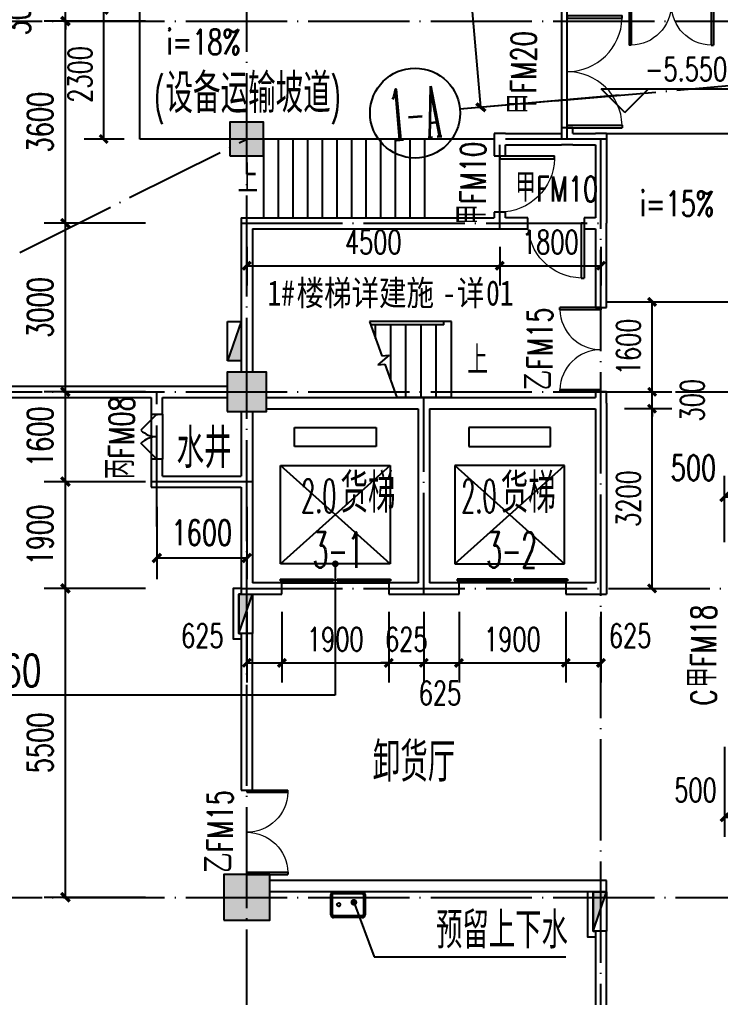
# Model space of a CAD drawing. Extents: x 246015 to 608740, y -108003 to 88400.
# Drawn here: x 312313 to 324779, y -4243 to 13166 of the extents above; entities that cross this region are included whole.
import ezdxf
from ezdxf.enums import TextEntityAlignment as Align

# ---------------------------------------------------------------- set-up
doc = ezdxf.new("R2010")
doc.units = 0
doc.header["$LTSCALE"] = 3000
doc.header["$MEASUREMENT"] = 0
doc.header["$PDMODE"] = 1
doc.linetypes.add('DOTE', pattern=[2.42, 2, -0.2, 0.02, -0.2])
doc.layers.get('0').update_dxf_attribs({"linetype": 'CONTINUOUS'})
doc.layers.get('DEFPOINTS').update_dxf_attribs({"linetype": 'CONTINUOUS'})
for name, color, linetype in [('AXIS', 3, 'CONTINUOUS'), ('AXIS_TEXT', 7, 'CONTINUOUS'), ('column', 9, 'CONTINUOUS'), ('DIM_ELEV', 3, 'CONTINUOUS'), ('DIM_LEAD', 3, 'CONTINUOUS'), ('DIM_SYMB', 3, 'CONTINUOUS'), ('dote', 1, 'DOTE'), ('LVTRY', 6, 'CONTINUOUS'), ('PUB_DIM', 3, 'CONTINUOUS'), ('PUB_HATCH', 8, 'CONTINUOUS'), ('PUB_TEXT', 7, 'CONTINUOUS'), ('stair', 2, 'CONTINUOUS'), ('WALL', 9, 'CONTINUOUS'), ('WALL-1', 31, 'CONTINUOUS'), ('WINDOW', 4, 'CONTINUOUS'), ('WINDOW_TEXT', 7, 'CONTINUOUS'), ('消火栓', 6, 'CONTINUOUS')]:
    doc.layers.add(name, color=color, linetype=linetype)
doc.styles.add('-黑体', font='simhei.ttf', dxfattribs={"width": 0.8})
doc.styles.add('_TCH_AXIS', font='COMPLEX', dxfattribs={"bigfont": 'GBCBIG'})
doc.styles.add('_TCH_DIM', font='SIMPLEX', dxfattribs={"bigfont": 'GBCBIG'})
doc.styles.add('_TCH_WINDOW', font='SIMPLEX', dxfattribs={"bigfont": 'GBCBIG'})
doc.styles.add('COMPLEX', font='COMPLEX')
doc.styles.add('DIM_FONT', font='simplex.shx', dxfattribs={"width": 0.7, "bigfont": 'hztxt.shx'})
doc.dimstyles.new('DIMN140', dxfattribs={"dimscale": 1.4, "dimtxt": 300, "dimasz": 100, "dimexe": 250, "dimexo": 300, "dimgap": 150, "dimtad": 1, "dimdec": 0, "dimzin": 0, "dimdsep": 46, "dimtxsty": 'DIM_FONT', "dimblk": 'ARCHTICK', "dimcen": 0.09, "dimclrt": 7, "dimazin": 2, "dimtfac": 1, "dimtdec": 0, "dimtix": 1, "dimtmove": 2, "dimatfit": 3, "dimfxl": 0, "dimtolj": 1, "dimtzin": 0, "dimarcsym": 0})
doc.dimstyles.new('DIMN150', dxfattribs={"dimscale": 1.5, "dimtxt": 300, "dimasz": 100, "dimexe": 250, "dimexo": 300, "dimgap": 150, "dimtad": 1, "dimdec": 0, "dimzin": 0, "dimdsep": 46, "dimtxsty": 'DIM_FONT', "dimblk": 'ARCHTICK', "dimcen": 0.09, "dimclrt": 7, "dimazin": 2, "dimtfac": 1, "dimtdec": 0, "dimtix": 1, "dimtmove": 2, "dimatfit": 3, "dimfxl": 0, "dimtolj": 1, "dimtzin": 0, "dimarcsym": 0})
doc.dimstyles.new('DIMN200', dxfattribs={"dimscale": 2, "dimtxt": 300, "dimasz": 100, "dimexe": 250, "dimexo": 300, "dimgap": 150, "dimtad": 1, "dimdec": 0, "dimzin": 0, "dimdsep": 46, "dimtxsty": 'DIM_FONT', "dimblk": 'ARCHTICK', "dimcen": 0.09, "dimclrt": 7, "dimazin": 2, "dimtfac": 1, "dimtdec": 0, "dimtix": 1, "dimtmove": 2, "dimatfit": 3, "dimfxl": 0, "dimtolj": 1, "dimtzin": 0, "dimarcsym": 0})

# ---------------------------------------------------------------- blocks, each defined once
blk = doc.blocks.new('_ARCHTICK')
at = {"color": 0, "linetype": 'ByBlock', "const_width": 0.4}
blk.add_lwpolyline([(-0.5, -0.5), (0.5, 0.5)], dxfattribs=at)
blk = doc.blocks.new('*D1152')
at = {"layer": 'AXIS', "color": 0, "lineweight": -2}
for p, q in [((-1474, 9200), (-3470, 9200)), ((-3095, 0), (-3095, 9200)), ((-1474, 0), (-3470, 0))]:
    blk.add_line(p, q, dxfattribs=at)
at = {"layer": 'DEFPOINTS', "color": 0}
for p in [(-3095, 9200), (-1024, 9200), (-1024, 0)]:
    blk.add_point(p, dxfattribs=at)
at = {"layer": 'AXIS', "color": 0, "lineweight": -2, "xscale": 150, "yscale": 150, "zscale": 150}
for p, rotation in [((-3095, 9200), 90), ((-3095, 0), 270)]:
    blk.add_blockref('_ARCHTICK', p, dxfattribs=dict(at, rotation=rotation))
at = {"layer": 'AXIS', "color": 7, "insert": (-3545, 4600), "char_height": 450, "attachment_point": 5, "rotation": 90, "style": 'DIM_FONT'}
blk.add_mtext('\\A1;9200', dxfattribs=at)
blk = doc.blocks.new('_AXISO')
blk.add_circle((0, 0), 0.5)
at = {"layer": 'AXIS_TEXT', "style": 'COMPLEX', "width": 1.041667}
blk.add_attdef('A', text='', height=0.56, dxfattribs=at).set_placement((-0.25, -0.28), (0.25, -0.28), align=Align.FIT)
blk = doc.blocks.new('*D68')
at = {"layer": 'DEFPOINTS', "color": 0}
for p in [(316354, 9539), (320854, 9539), (320854, 8784)]:
    blk.add_point(p, dxfattribs=at)
at = {"layer": 'PUB_DIM', "color": 0, "lineweight": -2}
for p, q in [((316354, 9119), (316354, 8434)), ((320854, 9119), (320854, 8434)), ((316354, 8784), (320854, 8784))]:
    blk.add_line(p, q, dxfattribs=at)
at = {"layer": 'PUB_DIM', "color": 0, "lineweight": -2, "xscale": 140, "yscale": 140, "zscale": 140, "rotation": 180}
blk.add_blockref('_ARCHTICK', (316354, 8784), dxfattribs=at)
at = {"layer": 'PUB_DIM', "color": 0, "lineweight": -2, "xscale": 140, "yscale": 140, "zscale": 140}
blk.add_blockref('_ARCHTICK', (320854, 8784), dxfattribs=at)
at = {"layer": 'PUB_DIM', "color": 7, "insert": (318604, 9204), "char_height": 420, "attachment_point": 5, "style": 'DIM_FONT'}
blk.add_mtext('\\A1;4500', dxfattribs=at)
blk = doc.blocks.new('*D69')
at = {"layer": 'DEFPOINTS', "color": 0}
for p in [(320854, 9539), (322654, 9539), (322654, 8784)]:
    blk.add_point(p, dxfattribs=at)
at = {"layer": 'PUB_DIM', "color": 0, "lineweight": -2}
for p, q in [((320854, 9119), (320854, 8434)), ((322654, 9119), (322654, 8434)), ((320854, 8784), (322654, 8784))]:
    blk.add_line(p, q, dxfattribs=at)
at = {"layer": 'PUB_DIM', "color": 0, "lineweight": -2, "xscale": 140, "yscale": 140, "zscale": 140, "rotation": 180}
blk.add_blockref('_ARCHTICK', (320854, 8784), dxfattribs=at)
at = {"layer": 'PUB_DIM', "color": 0, "lineweight": -2, "xscale": 140, "yscale": 140, "zscale": 140}
blk.add_blockref('_ARCHTICK', (322654, 8784), dxfattribs=at)
at = {"layer": 'PUB_DIM', "color": 7, "insert": (321754, 9204), "char_height": 420, "attachment_point": 5, "style": 'DIM_FONT'}
blk.add_mtext('\\A1;1800', dxfattribs=at)
blk = doc.blocks.new('*D70')
at = {"layer": 'DEFPOINTS', "color": 0}
for p in [(313809, 13339), (314596, 13339), (314596, 11039)]:
    blk.add_point(p, dxfattribs=at)
at = {"layer": 'PUB_DIM', "color": 0, "lineweight": -2}
for p, q in [((314176, 13339), (313459, 13339)), ((313809, 11039), (313809, 13339)), ((314176, 11039), (313459, 11039))]:
    blk.add_line(p, q, dxfattribs=at)
at = {"layer": 'PUB_DIM', "color": 0, "lineweight": -2, "xscale": 140, "yscale": 140, "zscale": 140}
for p, rotation in [((313809, 13339), 90), ((313809, 11039), 270)]:
    blk.add_blockref('_ARCHTICK', p, dxfattribs=dict(at, rotation=rotation))
at = {"layer": 'PUB_DIM', "color": 7, "insert": (313389, 12189), "char_height": 420, "attachment_point": 5, "rotation": 90, "style": 'DIM_FONT'}
blk.add_mtext('\\A1;2300', dxfattribs=at)
blk = doc.blocks.new('*D321')
at = {"layer": 'DEFPOINTS', "color": 0}
for p in [(324854, 639), (325354, 639), (325354, -1034)]:
    blk.add_point(p, dxfattribs=at)
at = {"layer": 'PUB_DIM', "color": 0, "lineweight": -2}
for p, q in [((324854, 219), (324854, -1384)), ((325354, 219), (325354, -1384)), ((324854, -1034), (325354, -1034))]:
    blk.add_line(p, q, dxfattribs=at)
at = {"layer": 'PUB_DIM', "color": 0, "lineweight": -2, "xscale": 140, "yscale": 140, "zscale": 140, "rotation": 180}
blk.add_blockref('_ARCHTICK', (324854, -1034), dxfattribs=at)
at = {"layer": 'PUB_DIM', "color": 0, "lineweight": -2, "xscale": 140, "yscale": 140, "zscale": 140}
blk.add_blockref('_ARCHTICK', (325354, -1034), dxfattribs=at)
at = {"layer": 'PUB_DIM', "color": 7, "insert": (324336, -551), "char_height": 420, "attachment_point": 5, "style": 'DIM_FONT'}
blk.add_mtext('\\A1;500', dxfattribs=at)
blk = doc.blocks.new('*D324')
at = {"layer": 'DEFPOINTS', "color": 0}
for p in [(322654, 6239), (323563, 6239), (322654, 3039)]:
    blk.add_point(p, dxfattribs=at)
at = {"layer": 'PUB_DIM', "color": 0, "lineweight": -2}
for p, q in [((323074, 6239), (323913, 6239)), ((323563, 3039), (323563, 6239)), ((323074, 3039), (323913, 3039))]:
    blk.add_line(p, q, dxfattribs=at)
at = {"layer": 'PUB_DIM', "color": 0, "lineweight": -2, "xscale": 140, "yscale": 140, "zscale": 140}
for p, rotation in [((323563, 6239), 90), ((323563, 3039), 270)]:
    blk.add_blockref('_ARCHTICK', p, dxfattribs=dict(at, rotation=rotation))
at = {"layer": 'PUB_DIM', "color": 7, "insert": (323143, 4639), "char_height": 420, "attachment_point": 5, "rotation": 90, "style": 'DIM_FONT'}
blk.add_mtext('\\A1;3200', dxfattribs=at)
blk = doc.blocks.new('*D325')
at = {"layer": 'DEFPOINTS', "color": 0}
for p in [(322654, 6539), (323563, 6539), (322654, 6239)]:
    blk.add_point(p, dxfattribs=at)
at = {"layer": 'PUB_DIM', "color": 0, "lineweight": -2}
for p, q in [((323563, 6539), (323563, 6679)), ((323074, 6539), (323913, 6539)), ((323563, 6239), (323563, 6539)), ((323074, 6239), (323913, 6239)), ((323563, 6239), (323563, 6099))]:
    blk.add_line(p, q, dxfattribs=at)
at = {"layer": 'PUB_DIM', "color": 0, "lineweight": -2, "xscale": 140, "yscale": 140, "zscale": 140}
for p, rotation in [((323563, 6539), 270), ((323563, 6239), 90)]:
    blk.add_blockref('_ARCHTICK', p, dxfattribs=dict(at, rotation=rotation))
at = {"layer": 'PUB_DIM', "color": 7, "insert": (324277, 6389), "char_height": 420, "attachment_point": 5, "rotation": 90, "style": 'DIM_FONT'}
blk.add_mtext('\\A1;300', dxfattribs=at)
blk = doc.blocks.new('*D326')
at = {"layer": 'DEFPOINTS', "color": 0}
for p in [(322654, 8139), (323563, 8139), (322654, 6539)]:
    blk.add_point(p, dxfattribs=at)
at = {"layer": 'PUB_DIM', "color": 0, "lineweight": -2}
for p, q in [((323074, 8139), (323913, 8139)), ((323563, 6539), (323563, 8139)), ((323074, 6539), (323913, 6539))]:
    blk.add_line(p, q, dxfattribs=at)
at = {"layer": 'PUB_DIM', "color": 0, "lineweight": -2, "xscale": 140, "yscale": 140, "zscale": 140}
for p, rotation in [((323563, 8139), 90), ((323563, 6539), 270)]:
    blk.add_blockref('_ARCHTICK', p, dxfattribs=dict(at, rotation=rotation))
at = {"layer": 'PUB_DIM', "color": 7, "insert": (323143, 7339), "char_height": 420, "attachment_point": 5, "rotation": 90, "style": 'DIM_FONT'}
blk.add_mtext('\\A1;1600', dxfattribs=at)
blk = doc.blocks.new('*D327')
at = {"layer": 'DEFPOINTS', "color": 0}
for p in [(322029, 3039), (322654, 3039), (322654, 1713)]:
    blk.add_point(p, dxfattribs=at)
at = {"layer": 'PUB_DIM', "color": 0, "lineweight": -2}
for p, q in [((322029, 2619), (322029, 1363)), ((322654, 2619), (322654, 1363)), ((322029, 1713), (322654, 1713))]:
    blk.add_line(p, q, dxfattribs=at)
at = {"layer": 'PUB_DIM', "color": 0, "lineweight": -2, "xscale": 140, "yscale": 140, "zscale": 140, "rotation": 180}
blk.add_blockref('_ARCHTICK', (322029, 1713), dxfattribs=at)
at = {"layer": 'PUB_DIM', "color": 0, "lineweight": -2, "xscale": 140, "yscale": 140, "zscale": 140}
blk.add_blockref('_ARCHTICK', (322654, 1713), dxfattribs=at)
at = {"layer": 'PUB_DIM', "color": 7, "insert": (323172, 2196), "char_height": 420, "attachment_point": 5, "style": 'DIM_FONT'}
blk.add_mtext('\\A1;625', dxfattribs=at)
blk = doc.blocks.new('*D328')
at = {"layer": 'DEFPOINTS', "color": 0}
for p in [(320129, 3039), (322029, 3039), (322029, 1713)]:
    blk.add_point(p, dxfattribs=at)
at = {"layer": 'PUB_DIM', "color": 0, "lineweight": -2}
for p, q in [((320129, 2619), (320129, 1363)), ((322029, 2619), (322029, 1363)), ((320129, 1713), (322029, 1713))]:
    blk.add_line(p, q, dxfattribs=at)
at = {"layer": 'PUB_DIM', "color": 0, "lineweight": -2, "xscale": 140, "yscale": 140, "zscale": 140, "rotation": 180}
blk.add_blockref('_ARCHTICK', (320129, 1713), dxfattribs=at)
at = {"layer": 'PUB_DIM', "color": 0, "lineweight": -2, "xscale": 140, "yscale": 140, "zscale": 140}
blk.add_blockref('_ARCHTICK', (322029, 1713), dxfattribs=at)
at = {"layer": 'PUB_DIM', "color": 7, "insert": (321079, 2133), "char_height": 420, "attachment_point": 5, "style": 'DIM_FONT'}
blk.add_mtext('\\A1;1900', dxfattribs=at)
blk = doc.blocks.new('*D329')
at = {"layer": 'DEFPOINTS', "color": 0}
for p in [(319504, 3039), (320129, 3039), (320129, 1713)]:
    blk.add_point(p, dxfattribs=at)
at = {"layer": 'PUB_DIM', "color": 0, "lineweight": -2}
for p, q in [((319504, 2619), (319504, 1363)), ((320129, 2619), (320129, 1363)), ((319504, 1713), (320129, 1713))]:
    blk.add_line(p, q, dxfattribs=at)
at = {"layer": 'PUB_DIM', "color": 0, "lineweight": -2, "xscale": 140, "yscale": 140, "zscale": 140, "rotation": 180}
blk.add_blockref('_ARCHTICK', (319504, 1713), dxfattribs=at)
at = {"layer": 'PUB_DIM', "color": 0, "lineweight": -2, "xscale": 140, "yscale": 140, "zscale": 140}
blk.add_blockref('_ARCHTICK', (320129, 1713), dxfattribs=at)
at = {"layer": 'PUB_DIM', "color": 7, "insert": (319791, 1176), "char_height": 420, "attachment_point": 5, "style": 'DIM_FONT'}
blk.add_mtext('\\A1;625', dxfattribs=at)
blk = doc.blocks.new('*D330')
at = {"layer": 'DEFPOINTS', "color": 0}
for p in [(318879, 3039), (319504, 3039), (319504, 1713)]:
    blk.add_point(p, dxfattribs=at)
at = {"layer": 'PUB_DIM', "color": 0, "lineweight": -2}
for p, q in [((318879, 2619), (318879, 1363)), ((319504, 2619), (319504, 1363)), ((318879, 1713), (318739, 1713)), ((318879, 1713), (319504, 1713)), ((319504, 1713), (319644, 1713))]:
    blk.add_line(p, q, dxfattribs=at)
at = {"layer": 'PUB_DIM', "color": 0, "lineweight": -2, "xscale": 140, "yscale": 140, "zscale": 140}
blk.add_blockref('_ARCHTICK', (318879, 1713), dxfattribs=at)
at = {"layer": 'PUB_DIM', "color": 0, "lineweight": -2, "xscale": 140, "yscale": 140, "zscale": 140, "rotation": 180}
blk.add_blockref('_ARCHTICK', (319504, 1713), dxfattribs=at)
at = {"layer": 'PUB_DIM', "color": 7, "insert": (319191, 2133), "char_height": 420, "attachment_point": 5, "style": 'DIM_FONT'}
blk.add_mtext('\\A1;625', dxfattribs=at)
blk = doc.blocks.new('*D331')
at = {"layer": 'DEFPOINTS', "color": 0}
for p in [(316979, 3039), (318879, 3039), (318879, 1713)]:
    blk.add_point(p, dxfattribs=at)
at = {"layer": 'PUB_DIM', "color": 0, "lineweight": -2}
for p, q in [((316979, 2619), (316979, 1363)), ((318879, 2619), (318879, 1363)), ((316979, 1713), (318879, 1713))]:
    blk.add_line(p, q, dxfattribs=at)
at = {"layer": 'PUB_DIM', "color": 0, "lineweight": -2, "xscale": 140, "yscale": 140, "zscale": 140, "rotation": 180}
blk.add_blockref('_ARCHTICK', (316979, 1713), dxfattribs=at)
at = {"layer": 'PUB_DIM', "color": 0, "lineweight": -2, "xscale": 140, "yscale": 140, "zscale": 140}
blk.add_blockref('_ARCHTICK', (318879, 1713), dxfattribs=at)
at = {"layer": 'PUB_DIM', "color": 7, "insert": (317929, 2133), "char_height": 420, "attachment_point": 5, "style": 'DIM_FONT'}
blk.add_mtext('\\A1;1900', dxfattribs=at)
blk = doc.blocks.new('*D332')
at = {"layer": 'DEFPOINTS', "color": 0}
for p in [(316354, 3039), (316979, 3039), (316979, 1713)]:
    blk.add_point(p, dxfattribs=at)
at = {"layer": 'PUB_DIM', "color": 0, "lineweight": -2}
for p, q in [((316354, 2619), (316354, 1363)), ((316979, 2619), (316979, 1363)), ((316354, 1713), (316979, 1713))]:
    blk.add_line(p, q, dxfattribs=at)
at = {"layer": 'PUB_DIM', "color": 0, "lineweight": -2, "xscale": 140, "yscale": 140, "zscale": 140, "rotation": 180}
blk.add_blockref('_ARCHTICK', (316354, 1713), dxfattribs=at)
at = {"layer": 'PUB_DIM', "color": 0, "lineweight": -2, "xscale": 140, "yscale": 140, "zscale": 140}
blk.add_blockref('_ARCHTICK', (316979, 1713), dxfattribs=at)
at = {"layer": 'PUB_DIM', "color": 7, "insert": (315564, 2196), "char_height": 420, "attachment_point": 5, "style": 'DIM_FONT'}
blk.add_mtext('\\A1;625', dxfattribs=at)
blk = doc.blocks.new('*D461')
at = {"layer": 'DEFPOINTS', "color": 0}
for p in [(298395, 2059), (323892, -48935), (320714, -50524)]:
    blk.add_point(p, dxfattribs=at)
at = {"layer": 'PUB_DIM', "color": 0, "lineweight": -2}
for p, q in [((297859, 1791), (294770, 247)), ((295217, 470), (320714, -50524)), ((323356, -49203), (320267, -50747))]:
    blk.add_line(p, q, dxfattribs=at)
at = {"layer": 'PUB_DIM', "color": 0, "lineweight": -2, "xscale": 200, "yscale": 200, "zscale": 200}
for p, rotation in [((295217, 470), 116.5650511717847), ((320714, -50524), 296.5650511717847)]:
    blk.add_blockref('_ARCHTICK', p, dxfattribs=dict(at, rotation=rotation))
at = {"layer": 'PUB_DIM', "color": 7, "insert": (308502, -24758), "char_height": 600, "attachment_point": 5, "rotation": 296.5651, "style": 'DIM_FONT'}
blk.add_mtext('\\A1;57013', dxfattribs=at)
blk = doc.blocks.new('*D844')
at = {"layer": 'DEFPOINTS', "color": 0}
for p in [(325354, 4668), (324854, 3414), (325354, 3414)]:
    blk.add_point(p, dxfattribs=at)
at = {"layer": 'PUB_DIM', "color": 0, "lineweight": -2}
for p, q in [((324854, 3864), (324854, 5043)), ((325354, 3864), (325354, 5043)), ((324854, 4668), (325354, 4668))]:
    blk.add_line(p, q, dxfattribs=at)
at = {"layer": 'PUB_DIM', "color": 0, "lineweight": -2, "xscale": 150, "yscale": 150, "zscale": 150, "rotation": 180}
blk.add_blockref('_ARCHTICK', (324854, 4668), dxfattribs=at)
at = {"layer": 'PUB_DIM', "color": 0, "lineweight": -2, "xscale": 150, "yscale": 150, "zscale": 150}
blk.add_blockref('_ARCHTICK', (325354, 4668), dxfattribs=at)
at = {"layer": 'PUB_DIM', "color": 7, "insert": (324299, 5185), "char_height": 450, "attachment_point": 5, "style": 'DIM_FONT'}
blk.add_mtext('\\A1;500', dxfattribs=at)
blk = doc.blocks.new('*D978')
at = {"layer": 'DEFPOINTS', "color": 0}
for p in [(314754, 4939), (316354, 4939), (316354, 3581)]:
    blk.add_point(p, dxfattribs=at)
at = {"layer": 'PUB_DIM', "color": 0, "lineweight": -2}
for p, q in [((314754, 4489), (314754, 3206)), ((316354, 4489), (316354, 3206)), ((314754, 3581), (316354, 3581))]:
    blk.add_line(p, q, dxfattribs=at)
at = {"layer": 'PUB_DIM', "color": 0, "lineweight": -2, "xscale": 150, "yscale": 150, "zscale": 150, "rotation": 180}
blk.add_blockref('_ARCHTICK', (314754, 3581), dxfattribs=at)
at = {"layer": 'PUB_DIM', "color": 0, "lineweight": -2, "xscale": 150, "yscale": 150, "zscale": 150}
blk.add_blockref('_ARCHTICK', (316354, 3581), dxfattribs=at)
at = {"layer": 'PUB_DIM', "color": 7, "insert": (315554, 4031), "char_height": 450, "attachment_point": 5, "style": 'DIM_FONT'}
blk.add_mtext('\\A1;1600', dxfattribs=at)
blk = doc.blocks.new('*D979')
at = {"layer": 'DEFPOINTS', "color": 0}
for p in [(313128, 3039), (315004, 3039), (315004, -2461)]:
    blk.add_point(p, dxfattribs=at)
at = {"layer": 'PUB_DIM', "color": 0, "lineweight": -2}
for p, q in [((314554, 3039), (312753, 3039)), ((313128, -2461), (313128, 3039)), ((314554, -2461), (312753, -2461))]:
    blk.add_line(p, q, dxfattribs=at)
at = {"layer": 'PUB_DIM', "color": 0, "lineweight": -2, "xscale": 150, "yscale": 150, "zscale": 150}
for p, rotation in [((313128, 3039), 90), ((313128, -2461), 270)]:
    blk.add_blockref('_ARCHTICK', p, dxfattribs=dict(at, rotation=rotation))
at = {"layer": 'PUB_DIM', "color": 7, "insert": (312678, 289), "char_height": 450, "attachment_point": 5, "rotation": 90, "style": 'DIM_FONT'}
blk.add_mtext('\\A1;5500', dxfattribs=at)
blk = doc.blocks.new('*D980')
at = {"layer": 'DEFPOINTS', "color": 0}
for p in [(313128, 4939), (315004, 4939), (315004, 3039)]:
    blk.add_point(p, dxfattribs=at)
at = {"layer": 'PUB_DIM', "color": 0, "lineweight": -2}
for p, q in [((314554, 4939), (312753, 4939)), ((313128, 3039), (313128, 4939)), ((314554, 3039), (312753, 3039))]:
    blk.add_line(p, q, dxfattribs=at)
at = {"layer": 'PUB_DIM', "color": 0, "lineweight": -2, "xscale": 150, "yscale": 150, "zscale": 150}
for p, rotation in [((313128, 4939), 90), ((313128, 3039), 270)]:
    blk.add_blockref('_ARCHTICK', p, dxfattribs=dict(at, rotation=rotation))
at = {"layer": 'PUB_DIM', "color": 7, "insert": (312678, 3989), "char_height": 450, "attachment_point": 5, "rotation": 90, "style": 'DIM_FONT'}
blk.add_mtext('\\A1;1900', dxfattribs=at)
blk = doc.blocks.new('*D981')
at = {"layer": 'DEFPOINTS', "color": 0}
for p in [(313128, 6539), (315004, 6539), (315004, 4939)]:
    blk.add_point(p, dxfattribs=at)
at = {"layer": 'PUB_DIM', "color": 0, "lineweight": -2}
for p, q in [((314554, 6539), (312753, 6539)), ((313128, 4939), (313128, 6539)), ((314554, 4939), (312753, 4939))]:
    blk.add_line(p, q, dxfattribs=at)
at = {"layer": 'PUB_DIM', "color": 0, "lineweight": -2, "xscale": 150, "yscale": 150, "zscale": 150}
for p, rotation in [((313128, 6539), 90), ((313128, 4939), 270)]:
    blk.add_blockref('_ARCHTICK', p, dxfattribs=dict(at, rotation=rotation))
at = {"layer": 'PUB_DIM', "color": 7, "insert": (312678, 5739), "char_height": 450, "attachment_point": 5, "rotation": 90, "style": 'DIM_FONT'}
blk.add_mtext('\\A1;1600', dxfattribs=at)
blk = doc.blocks.new('*D982')
at = {"layer": 'DEFPOINTS', "color": 0}
for p in [(313128, 9539), (315004, 9539), (315004, 6539)]:
    blk.add_point(p, dxfattribs=at)
at = {"layer": 'PUB_DIM', "color": 0, "lineweight": -2}
for p, q in [((314554, 9539), (312753, 9539)), ((313128, 6539), (313128, 9539)), ((314554, 6539), (312753, 6539))]:
    blk.add_line(p, q, dxfattribs=at)
at = {"layer": 'PUB_DIM', "color": 0, "lineweight": -2, "xscale": 150, "yscale": 150, "zscale": 150}
for p, rotation in [((313128, 9539), 90), ((313128, 6539), 270)]:
    blk.add_blockref('_ARCHTICK', p, dxfattribs=dict(at, rotation=rotation))
at = {"layer": 'PUB_DIM', "color": 7, "insert": (312678, 8039), "char_height": 450, "attachment_point": 5, "rotation": 90, "style": 'DIM_FONT'}
blk.add_mtext('\\A1;3000', dxfattribs=at)
blk = doc.blocks.new('*D983')
at = {"layer": 'DEFPOINTS', "color": 0}
for p in [(313128, 13139), (315004, 13139), (315004, 9539)]:
    blk.add_point(p, dxfattribs=at)
at = {"layer": 'PUB_DIM', "color": 0, "lineweight": -2}
for p, q in [((314554, 13139), (312753, 13139)), ((313128, 9539), (313128, 13139)), ((314554, 9539), (312753, 9539))]:
    blk.add_line(p, q, dxfattribs=at)
at = {"layer": 'PUB_DIM', "color": 0, "lineweight": -2, "xscale": 150, "yscale": 150, "zscale": 150}
for p, rotation in [((313128, 13139), 90), ((313128, 9539), 270)]:
    blk.add_blockref('_ARCHTICK', p, dxfattribs=dict(at, rotation=rotation))
at = {"layer": 'PUB_DIM', "color": 7, "insert": (312678, 11339), "char_height": 450, "attachment_point": 5, "rotation": 90, "style": 'DIM_FONT'}
blk.add_mtext('\\A1;3600', dxfattribs=at)
blk = doc.blocks.new('*D984')
at = {"layer": 'DEFPOINTS', "color": 0}
for p in [(313128, 13439), (315004, 13439), (315004, 13139)]:
    blk.add_point(p, dxfattribs=at)
at = {"layer": 'PUB_DIM', "color": 0, "lineweight": -2}
for p, q in [((313128, 13439), (313128, 13589)), ((314554, 13439), (312753, 13439)), ((313128, 13139), (313128, 13439)), ((314554, 13139), (312753, 13139)), ((313128, 13139), (313128, 12989))]:
    blk.add_line(p, q, dxfattribs=at)
at = {"layer": 'PUB_DIM', "color": 0, "lineweight": -2, "xscale": 150, "yscale": 150, "zscale": 150}
for p, rotation in [((313128, 13439), 270), ((313128, 13139), 90)]:
    blk.add_blockref('_ARCHTICK', p, dxfattribs=dict(at, rotation=rotation))
at = {"layer": 'PUB_DIM', "color": 7, "insert": (312277, 13289), "char_height": 450, "attachment_point": 5, "rotation": 90, "style": 'DIM_FONT'}
blk.add_mtext('\\A1;300', dxfattribs=at)
blk = doc.blocks.new('_FZH')
blk.add_lwpolyline([(-0.5, -0.5), (0.5, -0.5), (0.5, 0.5), (-0.5, 0.5)], close=True)
at = {"layer": 'PUB_HATCH'}
blk.add_solid([(-0.5, -0.5), (0.5, -0.5), (-0.5, 0.5), (0.5, 0.5)], dxfattribs=at)
blk = doc.blocks.new('$DorLib2D$00000002')
for p, q in [((-0.5, 0), (-0.5, 0.4875)), ((-0.475, 0.4875), (-0.5, 0.4875)), ((-0.475, 0), (-0.475, 0.4875)), ((0.475, 0), (0.475, 0.4875)), ((0.475, 0.4875), (0.5, 0.4875)), ((0.5, 0), (0.5, 0.4875)), ((-0.5, 0), (-0.475, 0)), ((0.5, 0), (0.475, 0))]:
    blk.add_line(p, q)
at = {"lineweight": 13}
for centre, start, end in [((-0.4875, 0), 0, 88.53072), ((0.4875, 0), 91.46928, 180)]:
    blk.add_arc(centre, 0.4875, start, end, dxfattribs=at)
blk = doc.blocks.new('$TCHSYS$LDOR22D')
for p, q in [((-0.5167, 0.8333), (-0.0167, 0.8333)), ((-0.5167, 0.8333), (-0.5167, 0.6667)), ((-0.0167, 0.8333), (-0.0167, 0.6667)), ((0.0167, 0.8333), (0.0167, 0.6667)), ((0.0167, 0.8333), (0.5167, 0.8333)), ((0.5167, 0.8333), (0.5167, 0.6667)), ((-0.5167, 0.6667), (-0.0167, 0.6667)), ((0.0167, 0.6667), (0.5167, 0.6667)), ((-0.5, 0.5), (0.5, 0.5))]:
    blk.add_line(p, q)
blk = doc.blocks.new('$lvtry$00000011')
for p, q in [((-305, -410, 0), (-305, -50, 0)), ((-275, -410, 0), (-275, -50, 0)), ((-255, 0, 0), (255, 0, 0)), ((-255, -30, 0), (255, -30, 0)), ((275, -50, 0), (275, -410, 0)), ((305, -50, 0), (305, -410, 0)), ((255, -430, 0), (-255, -430, 0)), ((255, -460, 0), (-255, -460, 0))]:
    blk.add_line(p, q)
blk.add_circle((165, -230, 0), 32.5)
for centre, radius, start, end in [((-255, -50, 0), 50, 90, 180), ((-255, -50, 0), 20, 90, 180), ((255, -50, 0), 50, 0, 90), ((255, -50, 0), 20, 0, 90), ((-255, -410, 0), 50, 180, 270), ((-255, -410, 0), 20, 180, 270), ((255, -410, 0), 20, 270, 0), ((255, -410, 0), 50, 270, 0)]:
    blk.add_arc(centre, radius, start, end)
blk = doc.blocks.new('$DorLib2D$00000001')
for p, q in [((0.45, 0.975), (0.5, 0.975)), ((0.45, 0), (0.45, 0.975)), ((0.5, 0), (0.5, 0.975)), ((0.5, 0), (0.45, 0))]:
    blk.add_line(p, q)
at = {"lineweight": 13}
blk.add_arc((0.475, 0), 0.975, 91.4693, 180, dxfattribs=at)
blk = doc.blocks.new('$DorLib2D$00000116')
at = {"color": 0}
for p, q in [((-0.5, 0), (-0.146, 0.354)), ((0.5, 0), (0.146, 0.354))]:
    blk.add_line(p, q, dxfattribs=at)
for centre, start, end in [((-0.5, 0), 0, 45), ((0.5, 0), 135, 180)]:
    blk.add_arc(centre, 0.5, start, end, dxfattribs=at)
blk = doc.blocks.new('$TwtSys$00000434')
for p, q in [((-0.5, 0.5), (-0.5, -0.5)), ((-0.5, -0.5), (0.5, 0.5)), ((0.5, 0.5), (-0.5, 0.5)), ((0.5, -0.5), (0.5, 0.5)), ((-0.5, -0.5), (0.5, -0.5))]:
    blk.add_line(p, q)
blk.add_solid([(0.5, -0.5), (0.5, 0.5), (-0.5, -0.5)])
blk = doc.blocks.new('1-1')
at = {"layer": 'AXIS'}
blk.add_line((-623.9, 0), (-3470.1, 0), dxfattribs=at)
at = {"layer": 'dote', "ltscale": 0.3}
blk.add_line((-1773, 0, 0), (74978.6, 0, 0), dxfattribs=at)
at = {"layer": 'AXIS'}
ref = blk.add_blockref('_AXISO', (-4270.1, 0), dxfattribs=dict(at, xscale=1600, yscale=1600, zscale=1600))
ref.add_attrib('A', '1-A', dxfattribs={"layer": 'AXIS_TEXT', "height": 905.1, "style": '_TCH_AXIS', "width": 0.355932}).set_placement((-4722.6, -452.5), (-3817.5, -452.5), align=Align.FIT)
dim = blk.add_aligned_dim(p1=(-1023.9, 0), p2=(-1023.9, 9200), distance=2071.2, dimstyle='DIMN150', dxfattribs=at)
dim.commit()
dim.dimension.update_dxf_attribs({"geometry": '*D1152', "text_midpoint": (-3545.1, 4600)})

msp = doc.modelspace()

# ---------------------------------------------------------------- linework, layer by layer
at = {"layer": 'DIM_ELEV'}
for p, q in [((323079.8, 11514.1), (322659.8, 11934.1)), ((322659.8, 11934.1), (324977.5, 11934.1)), ((323079.8, 11514.1), (323499.8, 11934.1))]:
    msp.add_line(p, q, dxfattribs=at)
at = {"layer": 'DIM_LEAD'}
for p, q in [((317928.9, 3476.1), (317928.9, 1141)), ((317928.9, 1141), (307716.3, 1141)), ((318258.9, -2549.1), (318617.9, -3521.9)), ((318617.9, -3521.9), (322026.7, -3521.9))]:
    msp.add_line(p, q, dxfattribs=at)
at = {"layer": 'DIM_LEAD', "const_width": 60}
for points in [[(317928.9, 3506.1, 1), (317928.9, 3446.1, 1)], [(318248.5, -2520.9, 1), (318269.3, -2577.2, 1)]]:
    msp.add_lwpolyline(points, format="xyb", close=True, dxfattribs=at)
at = {"layer": 'DIM_SYMB'}
for points in [[(314732.9, 12394.2, 0, 0, 0), (316282.9, 12394.2, 120, 0, 0), (316732.9, 12394.2, 0, 0, 0)], [(324003.9, 9182.6, 0, 0, 0), (324003.9, 10688.6, 120, 0, 0), (324003.9, 11138.6, 0, 0, 0)], [(316653.9, 10338.6, 0, 0, 0), (319063.9, 10338.6, 120, 0, 0), (319513.9, 10338.6, 0, 0, 0)], [(320128.9, 7113.6, 0, 0, 0), (319363.9, 7113.6, 120, 0, 0), (318913.9, 7113.6, 0, 0, 0)]]:
    msp.add_lwpolyline(points, format="xyseb", dxfattribs=at)
at = {"layer": 'dote', "ltscale": 0.3}
for p, q in [((316353.9, -81061.4), (316353.9, 53538.6)), ((295667.9, 13138.6), (554353.9, 13138.6)), ((294787.3, 255.3), (316353.9, 11038.6)), ((322753.9, 11038.6), (316053.9, 11038.6)), ((322653.9, -29761.4), (322653.9, 11038.6)), ((316253.9, 9538.6), (322653.9, 9538.6)), ((295667.9, 6538.6), (554353.9, 6538.6)), ((314753.9, 4138.6), (314753.9, 6538.6)), ((319503.9, 2938.6), (319503.9, 6438.6)), ((316453.9, 4938.6), (314653.9, 4938.6)), ((316253.9, 3038.6), (358353.9, 3038.6)), ((295667.9, -2461.4), (554353.9, -2461.4))]:
    msp.add_line(p, q, dxfattribs=at)
at = {"layer": 'dote'}
for p, q in [((322053.9, 11038.6), (322053.9, 13438.6)), ((320853.9, 9438.6), (320853.9, 10938.6))]:
    msp.add_line(p, q, dxfattribs=at)
at = {"layer": 'stair'}
for p, q in [((314453.9, 11038.6), (314453.9, 13338.6)), ((321953.9, 13338.6), (321953.9, 11038.6)), ((316653.9, 11038.6), (314453.9, 11038.6)), ((320753.9, 11038.6), (316653.9, 11038.6)), ((316653.9, 11038.6), (316653.9, 9638.6)), ((316913.9, 11038.6), (316913.9, 9638.6)), ((317173.9, 11038.6), (317173.9, 9638.6)), ((317433.9, 11038.6), (317433.9, 9638.6)), ((317693.9, 11038.6), (317693.9, 9638.6)), ((317953.9, 11038.6), (317953.9, 9638.6)), ((318213.9, 11038.6), (318213.9, 9638.6)), ((318473.9, 11038.6), (318473.9, 9638.6)), ((318733.9, 11038.6), (318733.9, 9638.6)), ((318993.9, 11038.6), (318993.9, 9638.6)), ((319253.9, 11038.6), (319253.9, 9638.6)), ((319513.9, 11038.6), (319513.9, 9638.6)), ((322753.9, 11138.6), (325253.9, 11138.6)), ((322753.9, 8138.6), (325253.9, 8138.6)), ((319858.9, 7788.6), (318535.9, 7788.6)), ((318535.9, 7788.6), (318755.2, 7179.4)), ((319858.9, 7788.6), (318535.9, 7788.6)), ((319858.9, 7728.6), (318557.5, 7728.6)), ((318643.9, 7488.6), (318643.9, 7728.6)), ((318913.9, 6738.6), (318913.9, 7728.6)), ((319183.9, 6438.6), (319183.9, 7728.6)), ((319453.9, 6438.6), (319453.9, 7728.6)), ((319723.9, 6438.6), (319723.9, 7728.6)), ((319993.9, 7788.6), (319858.9, 7788.6)), ((319858.9, 7728.6), (319858.9, 7788.6)), ((319993.9, 6438.6), (319993.9, 7788.6)), ((318889.7, 7190.7), (318683.1, 7018.5)), ((318755.2, 7179.4), (318889.7, 7190.7)), ((318683.1, 7018.5), (318809.3, 7029.1)), ((318809.3, 7029.1), (319021.9, 6438.6)), ((319993.9, 6438.6), (319021.9, 6438.6)), ((317203.9, 5563.6), (317203.9, 5901.1)), ((317203.9, 5901.1), (318653.9, 5901.1)), ((318653.9, 5901.1), (318653.9, 5563.6)), ((320303.9, 5901.1), (320303.9, 5563.6)), ((321753.9, 5901.1), (320303.9, 5901.1)), ((321753.9, 5563.6), (321753.9, 5901.1)), ((318653.9, 5563.6), (317203.9, 5563.6)), ((320303.9, 5563.6), (321753.9, 5563.6)), ((316953.9, 3476.1), (316953.9, 5226.1)), ((316953.9, 5226.1), (318903.9, 5226.1)), ((318903.9, 5226.1), (316953.9, 3476.1)), ((318903.9, 3476.1), (316953.9, 5226.1)), ((318903.9, 5226.1), (318903.9, 3476.1)), ((320053.9, 5226.1), (320053.9, 3476.1)), ((322003.9, 5226.1), (320053.9, 5226.1)), ((320053.9, 5226.1), (322003.9, 3476.1)), ((320053.9, 3476.1), (322003.9, 5226.1)), ((322003.9, 3476.1), (322003.9, 5226.1)), ((318903.9, 3476.1), (316953.9, 3476.1)), ((320053.9, 3476.1), (322003.9, 3476.1))]:
    msp.add_line(p, q, dxfattribs=at)
at = {"layer": 'WALL'}
for p, q in [((322153.9, 11238.6), (321953.9, 11238.6)), ((321953.9, 11238.6), (321953.9, 11138.6)), ((322153.9, 11138.6), (322153.9, 11238.6)), ((320753.9, 11138.6), (320753.9, 11038.6)), ((320953.9, 11138.6), (320753.9, 11138.6)), ((320753.9, 11038.6), (320753.9, 10738.6)), ((320953.9, 11138.6), (320953.9, 11138.6)), ((320953.9, 11138.6), (321953.9, 11138.6)), ((322153.9, 11138.6), (322553.9, 11138.6)), ((322553.9, 11138.6), (322553.9, 11138.6)), ((322753.9, 11138.6), (322553.9, 11138.6)), ((322753.9, 11138.6), (322753.9, 11038.6)), ((322753.9, 11038.6), (322753.9, 9538.6)), ((320953.9, 10938.6), (321953.9, 10938.6)), ((320953.9, 10738.6), (320953.9, 10938.6)), ((321953.9, 10938.6), (321953.9, 10938.6)), ((322153.9, 10938.6), (321953.9, 10938.6)), ((322153.9, 10938.6), (322553.9, 10938.6)), ((322153.9, 10938.6), (322153.9, 10938.6)), ((322553.9, 10938.6), (322553.9, 9638.6)), ((320753.9, 10738.6), (320953.9, 10738.6)), ((316253.9, 9638.6), (316253.9, 6888.6)), ((316253.9, 9638.6), (320753.9, 9638.6)), ((320953.9, 9738.6), (320753.9, 9738.6)), ((320753.9, 9738.6), (320753.9, 9638.6)), ((320953.9, 9638.6), (320953.9, 9738.6)), ((321353.9, 9638.6), (320953.9, 9638.6)), ((321353.9, 9438.6), (321353.9, 9638.6)), ((322553.9, 9638.6), (322353.9, 9638.6)), ((322353.9, 9638.6), (322353.9, 9438.6)), ((316453.9, 9438.6), (316453.9, 6888.6)), ((316453.9, 9438.6), (320853.9, 9438.6)), ((320853.9, 9438.6), (321353.9, 9438.6)), ((322353.9, 9438.6), (322553.9, 9438.6)), ((322553.9, 9438.6), (322553.9, 8038.6)), ((322753.9, 8038.6), (322753.9, 9538.6)), ((322553.9, 8038.6), (322753.9, 8038.6)), ((307653.9, 6638.6), (314753.9, 6638.6)), ((314753.9, 6638.6), (316003.9, 6638.6)), ((322753.9, 6538.6), (322553.9, 6538.6)), ((322553.9, 6538.6), (322553.9, 6438.6)), ((322753.9, 6338.6), (322753.9, 6538.6)), ((307653.9, 6438.6), (314653.9, 6438.6)), ((314653.9, 6438.6), (314653.9, 6138.6)), ((314853.9, 6138.6), (314853.9, 6438.6)), ((314853.9, 6438.6), (316003.9, 6438.6)), ((316703.9, 6438.6), (319503.9, 6438.6)), ((319503.9, 6438.6), (322553.9, 6438.6)), ((322753.9, 6338.6), (322753.9, 2938.6)), ((314653.9, 6138.6), (314853.9, 6138.6)), ((316253.9, 6188.6), (316253.9, 5038.6)), ((316453.9, 6188.6), (316453.9, 4938.6)), ((316703.9, 6238.6), (319403.9, 6238.6)), ((319403.9, 6238.6), (319403.9, 3138.6)), ((319603.9, 6238.6), (319603.9, 3138.6)), ((319603.9, 6238.6), (322553.9, 6238.6)), ((322553.9, 6238.6), (322553.9, 3138.6)), ((314853.9, 5338.6), (314653.9, 5338.6)), ((314653.9, 5338.6), (314653.9, 4838.6)), ((314853.9, 5038.6), (314853.9, 5338.6)), ((314853.9, 5038.6), (316253.9, 5038.6)), ((316453.9, 4938.6), (316453.9, 3138.6)), ((314653.9, 4838.6), (316253.9, 4838.6)), ((316253.9, 4838.6), (316253.9, 2938.6)), ((316978.9, 3138.6), (316453.9, 3138.6)), ((316978.9, 2938.6), (316978.9, 3138.6)), ((319403.9, 3138.6), (318878.9, 3138.6)), ((318878.9, 3138.6), (318878.9, 2938.6)), ((320128.9, 3138.6), (319603.9, 3138.6)), ((320128.9, 2938.6), (320128.9, 3138.6)), ((322553.9, 3138.6), (322028.9, 3138.6)), ((322028.9, 3138.6), (322028.9, 2938.6)), ((316253.9, 2938.6), (316978.9, 2938.6)), ((318878.9, 2938.6), (319503.9, 2938.6)), ((319503.9, 2938.6), (320128.9, 2938.6)), ((322028.9, 2938.6), (322753.9, 2938.6)), ((316253.9, 2238.6), (316253.9, -553)), ((316453.9, 2238.6), (316253.9, 2238.6)), ((316453.9, -553), (316453.9, 2238.6)), ((316253.9, -553), (316453.9, -553)), ((322753.9, -2161.4), (316762.2, -2161.4)), ((322753.9, -2361.4), (322753.9, -2161.4)), ((322753.9, -2361.4), (316762.2, -2361.4)), ((322553.9, -3061.4), (322553.9, -9661.4)), ((322753.9, -3061.4), (322553.9, -3061.4)), ((322753.9, -9661.4), (322753.9, -3061.4))]:
    msp.add_line(p, q, dxfattribs=at)
at = {"layer": 'WALL-1'}
for points in [[(316253.9, 3038.6), (316113.9, 3038.6), (316113.9, 2138.6), (316253.9, 2138.6)], [(316253.9, 2938.6), (316213.9, 2938.6), (316213.9, 2238.6), (316253.9, 2238.6)], [(322413.9, -2361.4), (322413.9, -3161.4), (322553.9, -3161.4)], [(322513.9, -2361.4), (322513.9, -3061.4), (322553.9, -3061.4)]]:
    msp.add_lwpolyline(points, dxfattribs=at)
at = {"layer": 'WINDOW'}
for p, q in [((314653.9, 6138.6), (314653.9, 5338.6)), ((314853.9, 6138.6), (314853.9, 5338.6))]:
    msp.add_line(p, q, dxfattribs=at)

# ---------------------------------------------------------------- block references
at = {"layer": 'column'}
for p, xscale, yscale, zscale in [((316353.9, 11038.6), 600, 600, 600), ((316353.9, 6538.6), 700, 700, 700), ((316353.9, -2461.4), 816.6666666666861, 816.6666666666279, 816.6666666666279)]:
    msp.add_blockref('_FZH', p, dxfattribs=dict(at, xscale=xscale, yscale=yscale, zscale=zscale))
at = {"layer": 'LVTRY', "rotation": 180}
msp.add_blockref('$lvtry$00000011', (318153.9, -2821.4, 0), dxfattribs=at)
at = {"layer": 'WALL', "rotation": 5.000000001750998}
msp.add_blockref('1-1', (323601.2, 11873.5), dxfattribs=at)
at = {"layer": 'WINDOW'}
for name, p, xscale, yscale, zscale, rotation in [('$DorLib2D$00000002', (323903.9, 13438.6), 1500, -1500, 1500, 7.236521911097287e-11), ('$DorLib2D$00000002', (322053.9, 12238.6), 2000, 2000, 2000, 270.0000000060962), ('$DorLib2D$00000001', (320853.9, 10238.6), -1000, 1000, -1000, 270.0000000060965), ('$DorLib2D$00000001', (321853.9, 9538.6), 1000, -1000, 1000, 6.756956957842408e-11), ('$DorLib2D$00000002', (322653.9, 7288.6), -1500, -1500, -1500, 270.0000000060969), ('$DorLib2D$00000116', (314753.9, 5738.6), -800, -800, -800, 270.0000000000667), ('$TCHSYS$LDOR22D', (317928.9, 3038.6), 1900, 200, 1900, 1.837091616265011e-10), ('$TCHSYS$LDOR22D', (321078.9, 3038.6), -1900, 200, -1900, 1.837091615894344e-10), ('$DorLib2D$00000002', (316353.9, -1303), -1500, 1500, -1500, 270.0000000000758)]:
    msp.add_blockref(name, p, dxfattribs=dict(at, xscale=xscale, yscale=yscale, zscale=zscale, rotation=rotation))
at = {"layer": '消火栓', "xscale": -700, "yscale": 240, "zscale": 700}
for p, rotation in [((316133.9, 7438.6), 90.00000000007246), ((316333.9, 2588.6), 270.0000000000757), ((322633.9, -2711.4), 270.0000000000757)]:
    msp.add_blockref('$TwtSys$00000434', p, dxfattribs=dict(at, rotation=rotation))

# ---------------------------------------------------------------- texts
at = {"layer": 'PUB_TEXT'}
for s, height, style, width, p in [('i=18%', 446.25, '_TCH_DIM', 0.705882, (314922.9, 12544.2)), ('-5.550', 416.5, '_TCH_DIM', 0.705882, (323437.5, 12074.1)), ('(', 595, 'DIM_FONT', 0.494118, (314711.9, 11502.5)), ('设备运输坡道', 700, 'DIM_FONT', 0.7, (314907.9, 11502.5)), (')', 595, 'DIM_FONT', 0.494118, (317847.9, 11502.5)), ('i=15%', 446.25, '_TCH_DIM', 0.705882, (323343.9, 9666.3)), ('楼梯详建施', 448.1, '-黑体', 0.8, (317240.3, 8074.8)), ('详', 448.1, '-黑体', 0.8, (320092, 8074.8)), ('1#', 448.1, '-黑体', 0.8, (316721.9, 8074.8)), ('01', 448.1, '-黑体', 0.8, (320610.5, 8074.8)), ('-', 448.1, '-黑体', 0.8, (319832.7, 8074.8)), ('水井', 700, 'DIM_FONT', 0.7, (315105.1, 5183.3)), ('货梯', 700, 'DIM_FONT', 0.7, (318019.2, 4386.2)), ('货梯', 700, 'DIM_FONT', 0.7, (320869.5, 4383.7)), ('2.0', 595, 'DIM_FONT', 0.494118, (317319.2, 4386.2)), ('2.0', 595, 'DIM_FONT', 0.494118, (320169.5, 4383.7)), ('-6.60', 573.75, '_TCH_DIM', 0.705882, (311033.8, 1291)), ('卸货厅', 700, 'DIM_FONT', 0.7, (318593.9, -402.6))]:
    msp.add_text(s, height=height, dxfattribs=dict(at, style=style, width=width)).set_placement(p)
at = {"layer": 'PUB_TEXT', "style": '_TCH_DIM'}
for s, height, p in [('上', 506.4, (316191.1, 10076.1)), ('上', 506.4, (320278.9, 6851.1)), ('预留上下水', 651.06, (319721.7, -3371.9))]:
    msp.add_text(s, height=height, dxfattribs=at).set_placement(p)
at = {"layer": 'PUB_TEXT', "style": 'DIM_FONT', "width": 0.494118}
for s, p in [('3-1', (317531.6, 3406.1)), ('3-2', (320620, 3406.1))]:
    msp.add_text(s, height=637.5, rotation=359.90268, dxfattribs=at).set_placement(p)
at = {"layer": 'WINDOW_TEXT', "style": '_TCH_WINDOW', "width": 0.705882}
for s, height, p in [('FM20', 446.25, (321503.9, 11852.9)), ('FM10', 446.25, (320603.9, 9882.9)), ('FM15', 446.25, (321791.5, 6932.9)), ('FM08', 446.25, (314352.3, 5352.9)), ('FM18', 446.25, (324703.9, 1640.4)), ('C', 446.2, (324703.9, 956.8)), ('FM15', 446.25, (316103.9, -1658.7))]:
    msp.add_text(s, height=height, rotation=90, dxfattribs=at).set_placement(p)
at = {"layer": 'WINDOW_TEXT', "style": '_TCH_WINDOW'}
for s, p in [('甲', (321503.9, 11484.3)), ('甲', (320603.9, 9514.3)), ('乙', (321791.5, 6564.3)), ('丙', (314352.3, 4984.3)), ('甲', (324703.9, 1271.8)), ('乙', (316103.9, -2027.3))]:
    msp.add_text(s, height=506.4, rotation=90, dxfattribs=at).set_placement(p)
msp.add_text('甲', height=506.4, dxfattribs=at).set_placement((321129.6, 9926.1))
at = {"layer": 'WINDOW_TEXT', "style": '_TCH_WINDOW', "width": 0.705882}
msp.add_text('FM10', height=446.25, dxfattribs=at).set_placement((321498.2, 9926.1))

# ---------------------------------------------------------------- dimensions: what is measured, and where the dimension line sits
at = {"layer": 'PUB_DIM'}
for base, p1, p2, angle, dimstyle, picture, middle in [((313127.8, 13438.6), (315004.3, 13138.6), (315004.3, 13438.6), 90, 'DIMN150', '*D984', (312276.5, 13288.6)), ((323563.2, 6538.6), (322653.9, 6238.6), (322653.9, 6538.6), 90, 'DIMN140', '*D325', (324276.9, 6388.6)), ((325353.9, 4667.6), (324853.9, 3413.6), (325353.9, 3413.6), 360, 'DIMN150', '*D844', (324298.9, 5185.1)), ((316978.9, 1712.7), (316353.9, 3038.6), (316978.9, 3038.6), 0, 'DIMN140', '*D332', (315564.4, 2195.7)), ((320128.9, 1712.7), (319503.9, 3038.6), (320128.9, 3038.6), 0, 'DIMN140', '*D329', (319791.4, 1176.2)), ((322653.9, 1712.7), (322028.9, 3038.6), (322653.9, 3038.6), 0, 'DIMN140', '*D327', (323171.9, 2195.7)), ((325353.9, -1033.9), (324853.9, 638.6), (325353.9, 638.6), 360, 'DIMN140', '*D321', (324335.9, -550.9))]:
    dim = msp.add_linear_dim(base=base, p1=p1, p2=p2, angle=angle, dimstyle=dimstyle, dxfattribs=at)
    dim.commit()
    dim.dimension.update_dxf_attribs({"geometry": picture, "text_midpoint": middle, "dimtype": 129})
for p1, p2, distance, dimstyle, picture, middle in [((314596.3, 11038.6), (314596.3, 13338.6), 787.2, 'DIMN140', '*D70', (313389.1, 12188.6)), ((315004.3, 9538.6), (315004.3, 13138.6), 1876.5, 'DIMN150', '*D983', (312677.8, 11338.6)), ((315004.3, 6538.6), (315004.3, 9538.6), 1876.5, 'DIMN150', '*D982', (312677.8, 8038.6)), ((316353.9, 9538.6), (320853.9, 9538.6), -755.1, 'DIMN140', '*D68', (318603.9, 9203.6)), ((320853.9, 9538.6), (322653.9, 9538.6), -755.1, 'DIMN140', '*D69', (321753.9, 9203.6)), ((322653.9, 6538.6), (322653.9, 8138.6), -909.3, 'DIMN140', '*D326', (323143.2, 7338.6)), ((315004.3, 4938.6), (315004.3, 6538.6), 1876.5, 'DIMN150', '*D981', (312677.8, 5738.6)), ((322653.9, 3038.6), (322653.9, 6238.6), -909.3, 'DIMN140', '*D324', (323143.2, 4638.6)), ((315004.3, 3038.6), (315004.3, 4938.6), 1876.5, 'DIMN150', '*D980', (312677.8, 3988.6)), ((314753.9, 4938.6), (316353.9, 4938.6), -1358.1, 'DIMN150', '*D978', (315553.9, 4030.5)), ((315004.3, -2461.4), (315004.3, 3038.6), 1876.5, 'DIMN150', '*D979', (312677.8, 288.6)), ((316978.9, 3038.6), (318878.9, 3038.6), -1325.9, 'DIMN140', '*D331', (317928.9, 2132.7)), ((318878.9, 3038.6), (319503.9, 3038.6), -1325.9, 'DIMN140', '*D330', (319191.4, 2132.7)), ((320128.9, 3038.6), (322028.9, 3038.6), -1325.9, 'DIMN140', '*D328', (321078.9, 2132.7)), ((298395.4, 2059.4), (323892.4, -48934.6), -3553.6, 'DIMN200', '*D461', (308502.1, -24758.5))]:
    dim = msp.add_aligned_dim(p1=p1, p2=p2, distance=distance, dimstyle=dimstyle, dxfattribs=at)
    dim.commit()
    dim.dimension.update_dxf_attribs({"geometry": picture, "text_midpoint": middle})

doc.saveas('drawing.dxf')
